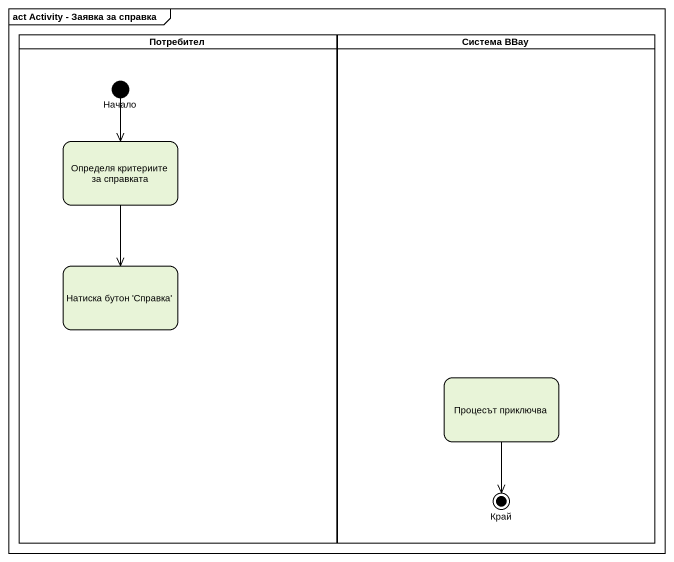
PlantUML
@startuml
mainframe act Activity - Заявка за справка
hide empty description
state Потребител <<partition>> {
  state Начало <<start>>
  state "Определя критериите за справката" as Определя_критериите_за
  state "Натиска бутон 'Справка'" as Натиска_бутон_Справка
}
state "Система BBay" as Система_BBay <<partition>> {
  state "Процесът приключва" as Процесът_приключва
  state Край <<end>>
}
Начало --> Определя_критериите_за
Определя_критериите_за --> Натиска_бутон_Справка
Процесът_приключва --> Край
@enduml
